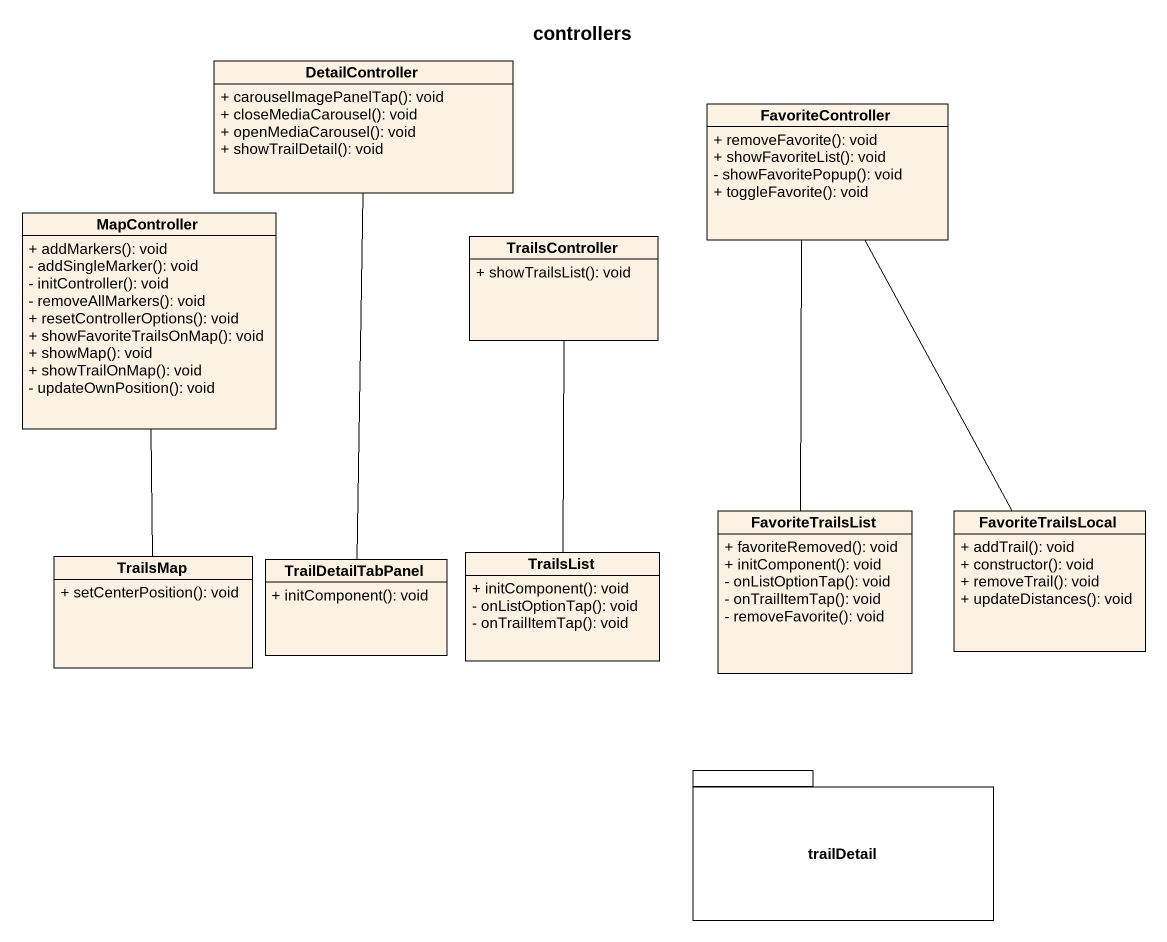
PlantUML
@startuml
title controllers
hide circle
hide empty members
skinparam classAttributeIconSize 0
class DetailController {
  + carouselImagePanelTap(): void
  + closeMediaCarousel(): void
  + openMediaCarousel(): void
  + showTrailDetail(): void
}
class FavoriteController {
  + removeFavorite(): void
  + showFavoriteList(): void
  - showFavoritePopup(): void
  + toggleFavorite(): void
}
class MapController {
  + addMarkers(): void
  - addSingleMarker(): void
  - initController(): void
  - removeAllMarkers(): void
  + resetControllerOptions(): void
  + showFavoriteTrailsOnMap(): void
  + showMap(): void
  + showTrailOnMap(): void
  - updateOwnPosition(): void
}
class TrailsController {
  + showTrailsList(): void
}
class FavoriteTrailsList {
  + favoriteRemoved(): void
  + initComponent(): void
  - onListOptionTap(): void
  - onTrailItemTap(): void
  - removeFavorite(): void
}
class FavoriteTrailsLocal {
  + addTrail(): void
  + constructor(): void
  + removeTrail(): void
  + updateDistances(): void
}
class TrailsMap {
  + setCenterPosition(): void
}
class TrailDetailTabPanel {
  + initComponent(): void
}
class TrailsList {
  + initComponent(): void
  - onListOptionTap(): void
  - onTrailItemTap(): void
}
package trailDetail {
}
DetailController -- TrailDetailTabPanel
FavoriteController -- FavoriteTrailsList
FavoriteController -- FavoriteTrailsLocal
MapController -- TrailsMap
TrailsController -- TrailsList
@enduml
